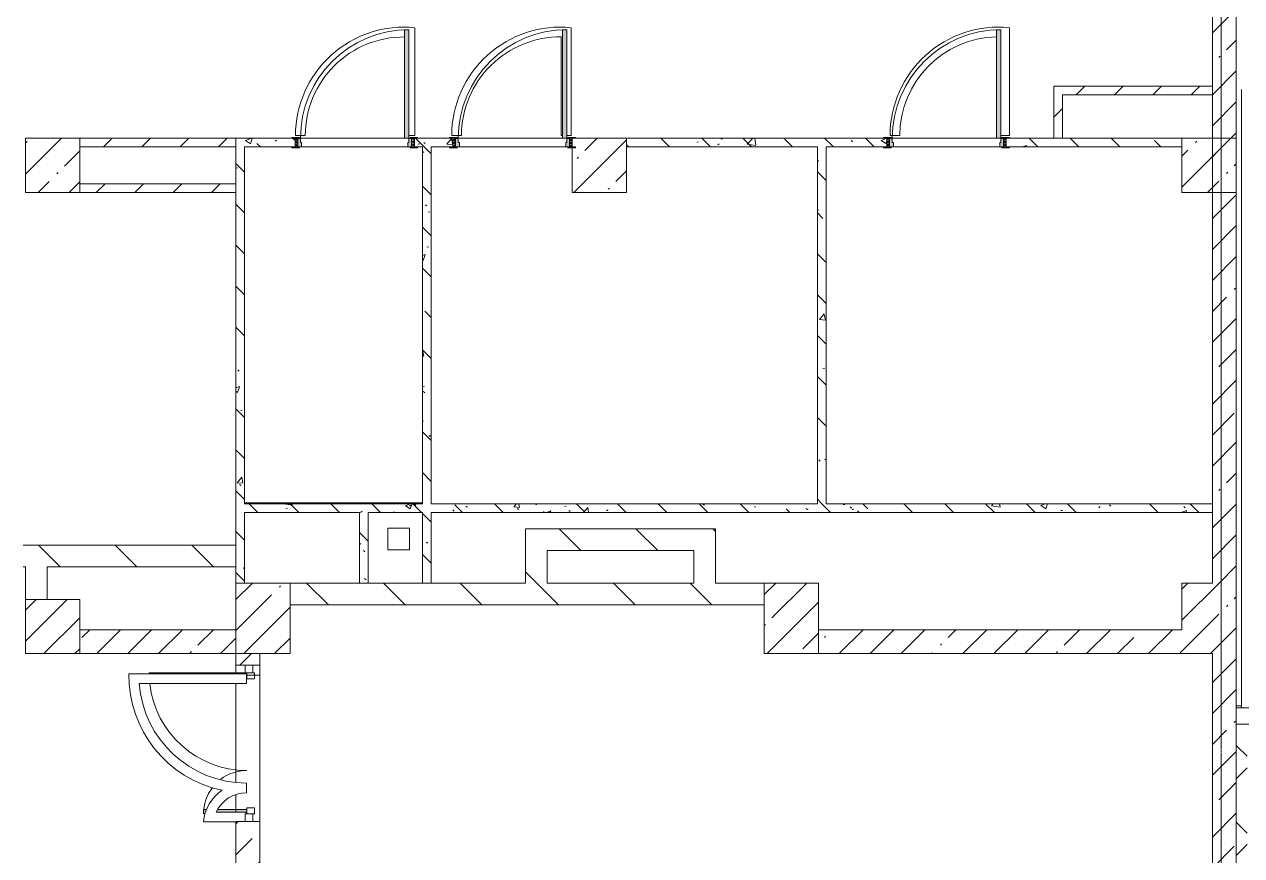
# Model space of a CAD drawing. Header units: millimetres. Extents: x 81548 to 272142, y -8553 to 29000.
# Drawn here: x 218662 to 229882, y 9037 to 16700 of the extents above; entities that cross this region are included whole.
import ezdxf

# ---------------------------------------------------------------- set-up
doc = ezdxf.new("R2010")
doc.units = ezdxf.units.MM
doc.linetypes.add('Осевая', pattern=[31.75, 6.35, -4.7625, 15.875, -4.7625])
for name, color, linetype, lineweight, true_color in [('A-DETL-GENF-5', 7, 'Continuous', 5, 0xaaaaaa), ('A-DOOR-2', 7, 'Continuous', 5, 0xe2e2e2), ('A-DOOR-3', 7, 'Continuous', 5, 0xaaaaaa), ('A-DOOR-FRAM-1', 7, 'Continuous', 5, 0xe2e2e2), ('A-DOOR-FRAM-3', 7, 'Continuous', 5, 0xaaaaaa), ('A-FLOR-1', 7, 'Continuous', 5, 0xaaaaaa), ('I-WALL-5', 7, 'Continuous', 5, 0x737373), ('I-WALL-6', 7, 'Continuous', 5, 0x787878)]:
    doc.layers.add(name, color=color, linetype=linetype, lineweight=lineweight, true_color=true_color)
for name, color, linetype, lineweight in [('A-GLAZ-CWMG-2', 7, 'Continuous', 5), ('A-WALL', 7, 'Continuous', 9), ('A-WALL-3', 7, 'Continuous', 5), ('I-WALL-4', 7, 'Continuous', 5), ('S-COLS-3', 7, 'Continuous', 5), ('Оси', 7, 'Continuous', 9), ('Оси-2', 7, 'Осевая', 9)]:
    doc.layers.add(name, color=color, linetype=linetype, lineweight=lineweight)
pattern_1 = [(45, (145131.5, 0), (-285.1231, 285.1231), []), (45, (145416.64, 0), (-285.1231, 285.1231), [504.031, -100.806, 16.764, -84.042])]
pattern_2 = [(135, (145131.5, 0), (-353.5534, -353.5534), [])]
pattern_3 = [(135, (145131.5, 0), (-377.1708, -377.1708), [533.4, -88.9, 17.78, -88.9]), (135, (145131.5, 376.94), (-377.1708, -377.1708), []), (50, (145131.5, 0), (637.6445, -55.7866), [66.675, -733.425]), (355, (145131.5, 0), (-123.3494, 668.699), [53.34, -586.74]), (100.451, (145184.65, -4.65), (514.299, 612.908), [56.665, -623.315]), (46.184, (145131.5, 177.8), (948.7764, -147.15), [100.012, -1100.137]), (96.636, (145210.6, 165.5), (830.909, 865.997), [84.998, -934.973]), (351.184, (145131.5, 177.8), (830.918, 865.988), [80.01, -880.11]), (21, (145220.4, 133.35), (530.6506, -357.9283), [66.675, -733.425]), (326, (145220.4, 133.35), (216.308, 644.6585), [53.34, -586.74]), (71.451, (145264.64, 103.5), (746.9596, 286.7243), [56.665, -623.315]), (37.5, (145131.52, 0), (10.81053, 295.9426), [16.764, -562.864, 16.764, -578.866, -588.962]), (37.5, (145131.52, 0), (10.81053, 295.9426), [-1175.258, 16.764, -572.198]), (7.5, (145131.52, 0), (233.8692, 350.6318), [16.764, -322.834, 16.764, -549.529, -224.472]), (7.5, (145131.52, 0), (233.8692, 350.6318), [-905.891, 16.764, -207.708]), (327.5, (144933.27, 0), (474.5678, -20.0513), [16.764, -205.486, 16.764, -676.656, -920.115]), (327.5, (144933.27, 0), (474.5678, -20.0513), [-915.67, 16.764, -903.351]), (317.5, (144844.37, 0), (518.4522, 88.9934), [16.764, -272.161, 16.764, -443.738, -653.415]), (317.5, (144844.37, 0), (518.4522, 88.9934), [-749.427, 16.764, -636.651])]
pattern_4 = [(135, (1751.41, 104.685), (-14.14214, -14.14214), []), (225, (1751.41, 104.685), (14.14214, -14.14214), [])]
pattern_5 = [(45, (-371.384, 104.685), (-14.1421, 14.1421), []), (135, (-371.384, 104.685), (-14.1421, -14.1421), [])]
pattern_6 = [(45, (145131.52, 0), (-176.7767, 176.7767), [])]

# ---------------------------------------------------------------- blocks, each defined once
blk = doc.blocks.new('BSC_Колонна _Прямоугольная - 650х500-23287315-2_10_3_птичка')
at = {"layer": 'S-COLS-3'}
h = blk.add_hatch(dxfattribs=at)
h.set_pattern_fill('FP_99', color=256, style=0, pattern_type=2)
h.set_pattern_definition([(135, (11225, -75730), (-285.1231, -285.1231), []), (135, (11225, -75444.88), (-285.1231, -285.1231), [504.031, -100.806, 16.764, -84.042])])
h.paths.add_polyline_path([(325, 250), (-325, 250), (-325, -250), (325, -250), (325, -15)])
for p, q in [((325, 250), (-325, 250)), ((-325, 250), (-325, -250)), ((325, -250), (325, 250)), ((-325, -250), (325, -250))]:
    blk.add_line(p, q, dxfattribs=at)
blk = doc.blocks.new('BSC_Колонна _Прямоугольная - 500х500-V74-2_10_3_птичка')
at = {"layer": 'S-COLS-3'}
h = blk.add_hatch(dxfattribs=at)
h.set_pattern_fill('FP_100', color=256, style=0, pattern_type=2)
h.set_pattern_definition([(45, (-73790, -11150), (-285.1231, 285.1231), []), (45, (-73504.88, -11150), (-285.1231, 285.1231), [504.031, -100.806, 16.764, -84.042])])
h.paths.add_polyline_path([(-250, -250), (250, -250), (250, 250), (-250, 250), (-250, 71)])
for p, q in [((250, 250), (-250, 250)), ((-250, 250), (-250, -250)), ((250, -250), (250, 250)), ((-250, -250), (250, -250))]:
    blk.add_line(p, q, dxfattribs=at)
blk = doc.blocks.new('BSC_Колонна _Прямоугольная - 500х500-V93-2_10_3_птичка')
at = {"layer": 'S-COLS-3'}
h = blk.add_hatch(dxfattribs=at)
h.set_pattern_fill('FP_114', color=256, style=0, pattern_type=2)
h.set_pattern_definition([(45, (-73790, -15400), (-285.1231, 285.1231), []), (45, (-73504.88, -15400), (-285.1231, 285.1231), [504.031, -100.806, 16.764, -84.042])])
h.paths.add_polyline_path([(-250, -250), (250, -250), (250, 250), (-250, 250)])
for p, q in [((250, 250), (-250, 250)), ((-250, 250), (-250, -250)), ((250, -250), (250, 250)), ((-250, -250), (250, -250))]:
    blk.add_line(p, q, dxfattribs=at)
blk = doc.blocks.new('BSC_Колонна _Прямоугольная - 500х500-V94-2_10_3_птичка')
at = {"layer": 'S-COLS-3'}
h = blk.add_hatch(dxfattribs=at)
h.set_pattern_fill('FP_115', color=256, style=0, pattern_type=2)
h.set_pattern_definition([(45, (-78830, -15400), (-285.1231, 285.1231), []), (45, (-78544.88, -15400), (-285.1231, 285.1231), [504.031, -100.806, 16.764, -84.042])])
h.paths.add_polyline_path([(-250, -250), (250, -250), (250, 250), (-250, 250), (-250, 170), (-220, 170), (-220, 162), (-250, 162)])
for p, q in [((250, 250), (-220, 250)), ((250, -250), (250, 250)), ((-250, 162), (-250, -250)), ((-250, -250), (250, -250))]:
    blk.add_line(p, q, dxfattribs=at)
blk = doc.blocks.new('110_Дверь_СКБ_1Ст_Внутренняя1 - Д-4 _л_ 1100x2100h_су мгн-32399984-2_10_3_птичка')
at = {"layer": 'A-DOOR-2'}
h = blk.add_hatch(color=256, dxfattribs=at)
h.paths.add_polyline_path([(502.5, -40), (537.5, -40), (537.5, 40), (512.5, 40), (512.5, 0), (502.5, 0)])
h.paths.add_polyline_path([(-477.5, -40), (-477.5, 0), (-487.5, 0), (-487.5, 40), (-512.5, 40), (-512.5, -40)])
at = {"layer": 'A-DOOR-3'}
h = blk.add_hatch(dxfattribs=at)
h.set_pattern_fill('FP_95', color=256, style=0, pattern_type=2)
h.set_pattern_definition(pattern_4)
h.paths.add_polyline_path([(562.5, -40), (562.5, 40), (537.5, 40), (537.5, -40)])
at = {"layer": 'A-DOOR-FRAM-1'}
for points in [[(472.5, 40), (512.5, 40), (512.5, 1040), (472.5, 1040), (472.5, 238.6)], [(-497.5, 40), (-497.5, 48), (-567.5, 48), (-567.5, 40)], [(592.5, 40), (592.5, 48), (522.5, 48), (522.5, 40)], [(-497.5, -48), (-497.5, -40), (-567.5, -40), (-567.5, -48)], [(592.5, -48), (592.5, -40), (522.5, -40), (522.5, -48)]]:
    blk.add_hatch(color=256, dxfattribs=at).paths.add_polyline_path(points)
at = {"layer": 'A-DOOR-FRAM-3'}
h = blk.add_hatch(dxfattribs=at)
h.set_pattern_fill('FP_96', color=256, style=0, pattern_type=2)
h.set_pattern_definition(pattern_5)
h.paths.add_polyline_path([(-512.5, -40), (-512.5, 40), (-537.5, 40), (-537.5, -40)])
at = {"layer": 'A-DOOR-3'}
for p, q in [((512.5, 1040), (472.5, 1040)), ((472.5, 1040), (472.5, 40)), ((512.5, 40), (512.5, 1040)), ((472.5, 40), (512.5, 40))]:
    blk.add_line(p, q, dxfattribs=at)
blk.add_arc((512.5, 40), 1000, 90, 180, dxfattribs=at)
at = {"layer": 'A-DOOR-FRAM-3'}
for p, q in [((-497.5, 48), (-567.5, 48)), ((-567.5, 48), (-567.5, 40)), ((-567.5, 40), (-497.5, 40)), ((-512.5, 40), (-537.5, 40)), ((-537.5, 40), (-537.5, -40)), ((-487.5, 40), (-512.5, 40)), ((-512.5, 40), (-512.5, -40)), ((-512.5, -40), (-512.5, 40)), ((-497.5, 40), (-512.5, 40)), ((-512.5, 40), (-512.5, 39)), ((-512.5, 39), (-497.5, 39)), ((-497.5, 40), (-497.5, 48)), ((-497.5, 39), (-497.5, 40)), ((-487.5, 0), (-487.5, 40)), ((-477.5, 0), (-487.5, 0)), ((-477.5, -40), (-477.5, 0)), ((512.5, 0), (502.5, 0)), ((502.5, 0), (502.5, -40)), ((512.5, 40), (512.5, 0)), ((537.5, 40), (512.5, 40)), ((592.5, 48), (522.5, 48)), ((522.5, 48), (522.5, 40)), ((537.5, 40), (522.5, 40)), ((522.5, 40), (522.5, 39)), ((522.5, 40), (592.5, 40)), ((522.5, 39), (537.5, 39)), ((537.5, -40), (537.5, 40)), ((562.5, 40), (537.5, 40)), ((537.5, 40), (537.5, -40)), ((537.5, 39), (537.5, 40)), ((562.5, -40), (562.5, 40)), ((592.5, 40), (592.5, 48)), ((-497.5, -40), (-567.5, -40)), ((-567.5, -40), (-567.5, -48)), ((-567.5, -48), (-497.5, -48)), ((-537.5, -40), (-512.5, -40)), ((-497.5, -39), (-512.5, -39)), ((-512.5, -39), (-512.5, -40)), ((-512.5, -40), (-477.5, -40)), ((-512.5, -40), (-497.5, -40)), ((-497.5, -40), (-497.5, -39)), ((-497.5, -48), (-497.5, -40)), ((502.5, -40), (537.5, -40)), ((537.5, -39), (522.5, -39)), ((522.5, -39), (522.5, -40)), ((522.5, -40), (537.5, -40)), ((592.5, -40), (522.5, -40)), ((522.5, -40), (522.5, -48)), ((522.5, -48), (592.5, -48)), ((537.5, -40), (537.5, -39)), ((537.5, -40), (562.5, -40)), ((592.5, -48), (592.5, -40))]:
    blk.add_line(p, q, dxfattribs=at)
blk = doc.blocks.new('110_Дверь_СКБ_1Ст_Внутренняя1 - Д-5 _л_ 1100x2100h_су мгн EIW30-32897889-2_10_3_птичка')
at = {"layer": 'A-DOOR-2'}
h = blk.add_hatch(color=256, dxfattribs=at)
h.paths.add_polyline_path([(502.5, -40), (537.5, -40), (537.5, 40), (512.5, 40), (512.5, 0), (502.5, 0)])
h.paths.add_polyline_path([(-477.5, -40), (-477.5, 0), (-487.5, 0), (-487.5, 40), (-512.5, 40), (-512.5, -40)])
at = {"layer": 'A-DOOR-3'}
h = blk.add_hatch(dxfattribs=at)
h.set_pattern_fill('FP_95', color=256, style=0, pattern_type=2)
h.set_pattern_definition(pattern_4)
h.paths.add_polyline_path([(562.5, -40), (562.5, 40), (537.5, 40), (537.5, -40)])
at = {"layer": 'A-DOOR-FRAM-1'}
for points in [[(472.5, 40), (512.5, 40), (512.5, 1040), (472.5, 1040), (472.5, 238.6)], [(-497.5, 40), (-497.5, 48), (-567.5, 48), (-567.5, 40)], [(592.5, 40), (592.5, 48), (522.5, 48), (522.5, 40)], [(-497.5, -48), (-497.5, -40), (-567.5, -40), (-567.5, -48)], [(592.5, -48), (592.5, -40), (522.5, -40), (522.5, -48)]]:
    blk.add_hatch(color=256, dxfattribs=at).paths.add_polyline_path(points)
at = {"layer": 'A-DOOR-FRAM-3'}
h = blk.add_hatch(dxfattribs=at)
h.set_pattern_fill('FP_96', color=256, style=0, pattern_type=2)
h.set_pattern_definition(pattern_5)
h.paths.add_polyline_path([(-512.5, -40), (-512.5, 40), (-537.5, 40), (-537.5, -40)])
at = {"layer": 'A-DOOR-3'}
for p, q in [((512.5, 1040), (472.5, 1040)), ((472.5, 1040), (472.5, 40)), ((512.5, 40), (512.5, 1040)), ((472.5, 40), (512.5, 40))]:
    blk.add_line(p, q, dxfattribs=at)
blk.add_arc((512.5, 40), 1000, 90, 180, dxfattribs=at)
at = {"layer": 'A-DOOR-FRAM-3'}
for p, q in [((-497.5, 48), (-567.5, 48)), ((-567.5, 48), (-567.5, 40)), ((-567.5, 40), (-497.5, 40)), ((-512.5, 40), (-537.5, 40)), ((-537.5, 40), (-537.5, -40)), ((-487.5, 40), (-512.5, 40)), ((-512.5, 40), (-512.5, -40)), ((-512.5, -40), (-512.5, 40)), ((-497.5, 40), (-512.5, 40)), ((-512.5, 40), (-512.5, 39)), ((-512.5, 39), (-497.5, 39)), ((-497.5, 40), (-497.5, 48)), ((-497.5, 39), (-497.5, 40)), ((-487.5, 0), (-487.5, 40)), ((-477.5, 0), (-487.5, 0)), ((-477.5, -40), (-477.5, 0)), ((512.5, 0), (502.5, 0)), ((502.5, 0), (502.5, -40)), ((512.5, 40), (512.5, 0)), ((537.5, 40), (512.5, 40)), ((592.5, 48), (522.5, 48)), ((522.5, 48), (522.5, 40)), ((537.5, 40), (522.5, 40)), ((522.5, 40), (522.5, 39)), ((522.5, 40), (592.5, 40)), ((522.5, 39), (537.5, 39)), ((537.5, -40), (537.5, 40)), ((562.5, 40), (537.5, 40)), ((537.5, 40), (537.5, -40)), ((537.5, 39), (537.5, 40)), ((562.5, -40), (562.5, 40)), ((592.5, 40), (592.5, 48)), ((-497.5, -40), (-567.5, -40)), ((-567.5, -40), (-567.5, -48)), ((-567.5, -48), (-497.5, -48)), ((-537.5, -40), (-512.5, -40)), ((-497.5, -39), (-512.5, -39)), ((-512.5, -39), (-512.5, -40)), ((-512.5, -40), (-477.5, -40)), ((-512.5, -40), (-497.5, -40)), ((-497.5, -40), (-497.5, -39)), ((-497.5, -48), (-497.5, -40)), ((502.5, -40), (537.5, -40)), ((537.5, -39), (522.5, -39)), ((522.5, -39), (522.5, -40)), ((522.5, -40), (537.5, -40)), ((592.5, -40), (522.5, -40)), ((522.5, -40), (522.5, -48)), ((522.5, -48), (592.5, -48)), ((537.5, -40), (537.5, -39)), ((537.5, -40), (562.5, -40)), ((592.5, -48), (592.5, -40))]:
    blk.add_line(p, q, dxfattribs=at)
blk = doc.blocks.new('BSC_Колонна _Прямоугольная - 650х500-V137-2_10_3_птичка')
at = {"layer": 'S-COLS-3'}
h = blk.add_hatch(dxfattribs=at)
h.set_pattern_fill('FP_155', color=256, style=0, pattern_type=2)
h.set_pattern_definition([(135, (11225, -80600), (-285.1231, -285.1231), []), (135, (11225, -80314.88), (-285.1231, -285.1231), [504.031, -100.806, 16.764, -84.042])])
h.paths.add_polyline_path([(325, 250), (-325, 250), (-325, -250), (325, -250), (325, -243)])
for p, q in [((325, 250), (-325, 250)), ((-325, 250), (-325, -250)), ((325, -250), (325, 250)), ((-325, -250), (325, -250))]:
    blk.add_line(p, q, dxfattribs=at)
blk = doc.blocks.new('Прямоугольный импост - 50 x 70 мм-31927764-2_10_3_птичка')
at = {"layer": 'A-GLAZ-CWMG-2'}
for p, q in [((-70, 35), (0, 35)), ((-70, -35), (-70, 35)), ((0, 35), (0, -35)), ((0, -35), (-70, -35))]:
    blk.add_line(p, q, dxfattribs=at)
blk = doc.blocks.new('Дверь_Витражная_остекление_ - ДВН_ДАО_Главный вход_1200 в свету Д-22 _п_-32403398-2_10_3_птичка')
at = {"layer": 'A-DOOR-2'}
blk.add_hatch(color=256, dxfattribs=at).paths.add_polyline_path([(610, 24), (610, 20), (650, 24), (650, 920), (642, 920), (642, 24)])
h = blk.add_hatch(color=256, dxfattribs=at)
h.paths.add_polyline_path([(-650, 27), (-650, 20), (-610, 20), (-610, 289), (-633, 302), (-633, 27)])
h.paths.add_polyline_path([(-650, 407), (-610, 392), (-610, 420), (-650, 420), (-650, 408)])
at = {"layer": 'A-DETL-GENF-5'}
for p, q in [((650, 920), (642, 920)), ((650, 35), (650, 920)), ((-610, 420), (-650, 420)), ((-650, 420), (-650, 407)), ((-610, 392), (-610, 420)), ((-610, 20), (-610, 289)), ((-650, 20), (-610, 20)), ((-595, 20), (-650, 20)), ((-595, -50), (-595, 20)), ((595, -50), (595, 20)), ((595, 20), (650, 20)), ((610, 20), (650, 20)), ((-650, -35), (-650, -50)), ((-650, -50), (-595, -50)), ((650, -50), (595, -50)), ((650, -35), (650, -50))]:
    blk.add_line(p, q, dxfattribs=at)
at = {"layer": 'A-DOOR-3'}
for p, q in [((650, 920), (650, 35)), ((-650, 420), (-650, 407))]:
    blk.add_line(p, q, dxfattribs=at)
for centre, radius, start, end in [((650, 20), 900, 96.319, 180), ((650, 20), 900, 90, 90.5109), ((-650, 20), 400, 52.4742, 90), ((-650, 20), 400, 360, 37.0443)]:
    blk.add_arc(centre, radius, start, end, dxfattribs=at)
blk = doc.blocks.new('Прямоугольный импост - 50 x 70 мм-31701779-2_10_3_птичка')
at = {"layer": 'A-GLAZ-CWMG-2'}
for p, q in [((0, 35), (-70, 35)), ((-70, 35), (-70, -35)), ((0, -35), (0, 35)), ((-70, -35), (0, -35))]:
    blk.add_line(p, q, dxfattribs=at)

msp = doc.modelspace()

# ---------------------------------------------------------------- hatches: boundary and pattern name
at = {"layer": 'A-WALL-3'}
h = msp.add_hatch(dxfattribs=at)
h.set_pattern_fill('FP_55', color=256, style=0, pattern_type=2)
h.set_pattern_definition([(45, (145131.5, 0), (-353.5534, 353.5534), []), (135, (145131.5, 0), (-353.5534, -353.5534), [])])
h.paths.add_polyline_path([(229831.5, 3450), (229931.5, 3450), (229931.5, 10250), (229831.5, 10250), (229831.5, 3550)])
at = {"layer": 'I-WALL-4'}
h = msp.add_hatch(dxfattribs=at)
h.set_pattern_fill('FP_63', color=256, style=0, pattern_type=2)
h.set_pattern_definition(pattern_1)
h.paths.add_polyline_path([(229831.5, 15150), (229831.5, 15530), (229611.5, 15530), (229611.5, 15150)])
h.paths.add_polyline_path([(229611.5, 18570), (229831.5, 18570), (229831.5, 18600), (229611.5, 18600)])
h.paths.add_polyline_path([(229831.5, 19100), (229831.5, 22700), (229611.5, 22700), (229611.5, 19100), (229620, 19100)])
h.paths.add_polyline_path([(229735.6, 23200), (229831.5, 23200), (229831.5, 26600), (229611.5, 26600), (229611.5, 23200)])
h = msp.add_hatch(dxfattribs=at)
h.set_pattern_fill('FP_63', color=256, style=0, pattern_type=2)
h.set_pattern_definition(pattern_1)
h.paths.add_polyline_path([(229611.5, 15530), (229831.5, 15530), (229831.5, 17270), (229611.5, 17270), (229611.5, 15848.6)])
h.paths.add_polyline_path([(229831.5, 18370), (229831.5, 18570), (229611.5, 18570), (229611.5, 18370)])
h = msp.add_hatch(dxfattribs=at)
h.set_pattern_fill('FP_67', color=256, style=0, pattern_type=2)
h.set_pattern_definition(pattern_6)
h.paths.add_polyline_path([(228151.5, 15650), (228231.5, 15650), (228231.5, 16130), (228151.5, 16130), (228151.5, 15848.6)])
h = msp.add_hatch(dxfattribs=at)
h.set_pattern_fill('FP_67', color=256, style=0, pattern_type=2)
h.set_pattern_definition(pattern_6)
h.paths.add_polyline_path([(229611.5, 16050), (229611.5, 16130), (228231.5, 16130), (228231.5, 16050), (229203.1, 16050)])
h = msp.add_hatch(dxfattribs=at)
h.set_pattern_fill('FP_67', color=256, style=0, pattern_type=2)
h.set_pattern_definition(pattern_6)
h.paths.add_polyline_path([(220611.5, 15570), (220611.5, 15650), (219171.5, 15650), (219171.5, 15570), (219917.9, 15570)])
h = msp.add_hatch(dxfattribs=at)
h.set_pattern_fill('FP_67', color=256, style=0, pattern_type=2)
h.set_pattern_definition(pattern_6)
h.paths.add_polyline_path([(220611.5, 15150), (220611.5, 15230), (219171.5, 15230), (219171.5, 15150), (219917.9, 15150)])
h = msp.add_hatch(dxfattribs=at)
h.set_pattern_fill('FP_63', color=256, style=0, pattern_type=2)
h.set_pattern_definition(pattern_1)
h.paths.add_polyline_path([(229831.5, 4050), (229831.5, 10900), (229611.5, 10900), (229611.5, 4050)])
h.paths.add_polyline_path([(229611.5, 11550), (229831.5, 11550), (229831.5, 15150), (229611.5, 15150), (229611.5, 12200)])
h = msp.add_hatch(dxfattribs=at)
h.set_pattern_fill('FP_66', color=256, style=0, pattern_type=2)
h.set_pattern_definition(pattern_2)
h.paths.add_polyline_path([(223481.5, 11550), (223481.5, 12050), (223281.5, 12050), (223281.5, 11550)])
h = msp.add_hatch(dxfattribs=at)
h.set_pattern_fill('FP_66', color=256, style=0, pattern_type=2)
h.set_pattern_definition(pattern_2)
h.paths.add_polyline_path([(224831.5, 11850), (224831.5, 12050), (223481.5, 12050), (223481.5, 11850), (223632, 11850)])
h = msp.add_hatch(dxfattribs=at)
h.set_pattern_fill('FP_66', color=256, style=0, pattern_type=2)
h.set_pattern_definition(pattern_2)
h.paths.add_polyline_path([(225031.5, 11550), (225031.5, 12050), (224831.5, 12050), (224831.5, 11550)])
h = msp.add_hatch(dxfattribs=at)
h.set_pattern_fill('FP_66', color=256, style=0, pattern_type=2)
h.set_pattern_definition(pattern_2)
h.paths.add_polyline_path([(213776.5, 11700), (213885.5, 11700), (213882.5, 11900), (213776.5, 11900), (213776.5, 11799.5)])
h.paths.add_polyline_path([(220611.5, 11700), (220611.5, 11900), (218651.5, 11900), (218651.5, 11700), (219917.9, 11700)])
h.paths.add_polyline_path([(215441.5, 11700), (215441.5, 11900), (215365.5, 11900), (215365.5, 11700)])
h.paths.add_polyline_path([(215961.5, 11700), (215961.5, 11900), (215941.5, 11900), (215941.5, 11700)])
h = msp.add_hatch(dxfattribs=at)
h.set_pattern_fill('FP_66', color=256, style=0, pattern_type=2)
h.set_pattern_definition(pattern_2)
h.paths.add_polyline_path([(222703.4, 11350), (225481.5, 11350), (225481.5, 11550), (221111.5, 11550), (221111.5, 11350), (221774.9, 11350)])
h = msp.add_hatch(dxfattribs=at)
h.set_pattern_fill('FP_63', color=256, style=0, pattern_type=2)
h.set_pattern_definition(pattern_1)
h.paths.add_polyline_path([(219917.9, 10900), (220611.5, 10900), (220611.5, 11120), (219171.5, 11120), (219171.5, 10900)])
h = msp.add_hatch(dxfattribs=at)
h.set_pattern_fill('FP_63', color=256, style=0, pattern_type=2)
h.set_pattern_definition(pattern_1)
h.paths.add_polyline_path([(229331.5, 10900), (229331.5, 11120), (225981.5, 11120), (225981.5, 10900), (229203.1, 10900)])
h = msp.add_hatch(dxfattribs=at)
h.set_pattern_fill('FP_63', color=256, style=0, pattern_type=2)
h.set_pattern_definition(pattern_1)
h.paths.add_polyline_path([(220611.5, 7900), (220831.5, 7900), (220831.5, 9352.3), (220611.5, 9352.3), (220611.5, 8200)])
h.paths.add_polyline_path([(220611.5, 10792.3), (220831.5, 10792.3), (220831.5, 10900), (220611.5, 10900)])
at = {"layer": 'I-WALL-6'}
h = msp.add_hatch(dxfattribs=at)
h.set_pattern_fill('FP_76', color=256, style=0, pattern_type=2)
h.set_pattern_definition(pattern_3)
h.paths.add_polyline_path([(220691.5, 11550), (220691.5, 15650), (220611.5, 15650), (220611.5, 11550)])
h = msp.add_hatch(dxfattribs=at)
h.set_pattern_fill('FP_76', color=256, style=0, pattern_type=2)
h.set_pattern_definition(pattern_3)
h.paths.add_polyline_path([(225971.3, 15570), (226611.5, 15570), (226611.5, 15650), (224211.5, 15650), (224211.5, 15570), (225489, 15570)])
h.paths.add_polyline_path([(229331.5, 15570), (229331.5, 15650), (227711.5, 15650), (227711.5, 15570), (229203.1, 15570)])
h.paths.add_polyline_path([(222411.3, 15570), (222611.5, 15570), (222611.5, 15650), (222256.3, 15650), (222256.3, 15570), (222331.3, 15570)])
h.paths.add_polyline_path([(221156.3, 15570), (221156.3, 15650), (220691.5, 15650), (220691.5, 15570), (221126.3, 15570)])
h = msp.add_hatch(dxfattribs=at)
h.set_pattern_fill('FP_76', color=256, style=0, pattern_type=2)
h.set_pattern_definition(pattern_3)
h.paths.add_polyline_path([(222411.3, 11550), (222411.3, 15570), (222331.3, 15570), (222331.3, 11550)])
h = msp.add_hatch(dxfattribs=at)
h.set_pattern_fill('FP_76', color=256, style=0, pattern_type=2)
h.set_pattern_definition(pattern_3)
h.paths.add_polyline_path([(226051.3, 12280), (226051.3, 15570), (225971.3, 15570), (225971.3, 12280)])
h = msp.add_hatch(dxfattribs=at)
h.set_pattern_fill('FP_76', color=256, style=0, pattern_type=2)
h.set_pattern_definition(pattern_3)
h.paths.add_polyline_path([(221774.9, 12200), (222331.3, 12200), (222331.3, 12280), (220691.5, 12280), (220691.5, 12200), (221751.3, 12200)])
h = msp.add_hatch(dxfattribs=at)
h.set_pattern_fill('FP_76', color=256, style=0, pattern_type=2)
h.set_pattern_definition(pattern_3)
h.paths.add_polyline_path([(229611.5, 12200), (229611.5, 12280), (222411.3, 12280), (222411.3, 12200), (229203.1, 12200)])
h = msp.add_hatch(dxfattribs=at)
h.set_pattern_fill('FP_76', color=256, style=0, pattern_type=2)
h.set_pattern_definition(pattern_3)
h.paths.add_polyline_path([(221831.3, 11550), (221831.3, 12200), (221751.3, 12200), (221751.3, 11550), (221774.9, 11550)])
at = {"layer": 'S-COLS-3'}
h = msp.add_hatch(dxfattribs=at)
h.set_pattern_fill('FP_63', color=256, style=0, pattern_type=2)
h.set_pattern_definition(pattern_1)
h.paths.add_polyline_path([(229831.5, 15150), (229831.5, 15650), (229331.5, 15650), (229331.5, 15150)])
h = msp.add_hatch(dxfattribs=at)
h.set_pattern_fill('FP_63', color=256, style=0, pattern_type=2)
h.set_pattern_definition(pattern_1)
h.paths.add_polyline_path([(229611.5, 10900), (229831.5, 10900), (229831.5, 11550), (229331.5, 11550), (229331.5, 10900)])

# ---------------------------------------------------------------- linework, layer by layer
at = {"layer": 'A-FLOR-1'}
for p, q in [((222260.6, 15674.2), (222260.6, 16669.2)), ((223700.6, 15674.2), (223700.6, 16669.2)), ((227740.6, 15674.2), (227740.6, 16669.2)), ((223610.6, 16584.1), (223610.6, 15674.2)), ((221160.6, 15675.2), (221250.6, 15675.2)), ((222166.3, 15650), (221206.3, 15650)), ((222206.3, 15674.2), (222260.6, 15674.2)), ((222600.6, 15675.2), (222690.6, 15675.2)), ((223610.6, 15674.2), (223621.5, 15674.2)), ((223661.5, 15674.2), (223700.6, 15674.2)), ((226640.6, 15675.2), (226730.6, 15675.2)), ((227661.5, 15674.2), (227740.6, 15674.2)), ((220691.3, 12291), (222331.3, 12291)), ((222012, 12057), (222212, 12057)), ((222012, 11857), (222012, 12057)), ((222212, 12057), (222212, 11857)), ((222212, 11857), (222012, 11857)), ((220611.5, 10714.4), (220611.5, 10792.3)), ((220831.5, 10792.3), (220831.5, 10700)), ((220708.5, 10714.4), (219625.8, 10714.4)), ((220708.5, 10624.7), (220708.5, 10714.4)), ((220831.5, 10700), (220708.5, 10700)), ((219720.9, 10624.7), (220708.5, 10624.7)), ((229831.5, 10417.9), (229881.5, 10417.9)), ((220708.5, 9617.4), (220708.5, 9707)), ((220705.5, 9439.5), (220430.5, 9439.5)), ((220705.5, 9422.3), (220705.5, 9439.5)), ((220311.5, 9350.1), (220611.5, 9350.1))]:
    msp.add_line(p, q, dxfattribs=at)
for centre, radius, start, end in [((222160.6, 15674.2), 1000, 84.26083, 179.9427), ((223600.6, 15674.2), 1000, 84.26083, 179.9427), ((227640.6, 15674.2), 1000, 84.26083, 179.9427), ((222160.6, 15674.2), 910, 89.63868, 179.93704), ((223600.6, 15674.2), 910, 89.37036, 179.93704), ((227640.6, 15674.2), 910, 91.20322, 179.93704), ((220704.7, 10696.2), 1079, 179.03315, 258.2109), ((220708.5, 10697.3), 990.3, 184.20575, 270), ((220704.7, 9312.2), 395, 123.92463, 174.49945), ((220708.5, 9311.2), 306.2, 90, 155.21522)]:
    msp.add_arc(centre, radius, start, end, dxfattribs=at)
at = {"layer": 'A-WALL'}
for p, q in [((229611.5, 16130), (229611.5, 16050)), ((220611.5, 15570), (220611.5, 15650)), ((228151.5, 15650), (228231.5, 15650)), ((220611.5, 15150), (220611.5, 15230)), ((229611.5, 12200), (229611.5, 12280)), ((221751.3, 11550), (221831.3, 11550)), ((222331.3, 11550), (222411.3, 11550)), ((229831.5, 10250), (229981.5, 10250))]:
    msp.add_line(p, q, dxfattribs=at)
at = {"layer": 'A-WALL-3'}
msp.add_line((229881.5, 10400), (229831.5, 10400), dxfattribs=at)
at = {"layer": 'I-WALL-4'}
for p, q in [((229611.5, 17240), (229611.5, 16130)), ((229831.5, 11550), (229831.5, 17240)), ((228151.5, 16130), (228151.5, 15650)), ((229611.5, 16130), (228151.5, 16130)), ((228231.5, 15650), (228231.5, 16050)), ((228231.5, 16050), (229611.5, 16050)), ((229611.5, 16050), (229611.5, 12280)), ((229881.5, 16100), (229881.5, 10400)), ((221126.3, 15650), (219171.5, 15650)), ((221206.3, 15650), (222166.3, 15650)), ((222581.5, 15650), (222286.3, 15650)), ((222661.5, 15650), (223621.5, 15650)), ((226581.5, 15650), (224211.5, 15650)), ((226661.5, 15650), (227621.5, 15650)), ((228151.5, 15650), (227741.5, 15650)), ((229331.5, 15650), (228231.5, 15650)), ((229331.5, 15570), (229331.5, 15650)), ((219171.5, 15570), (220611.5, 15570)), ((220611.5, 15570), (220611.5, 15230)), ((220691.5, 12280), (220691.5, 15570)), ((220691.5, 15570), (221126.3, 15570)), ((222196.3, 15570), (221216.3, 15570)), ((222286.3, 15570), (222331.3, 15570)), ((222331.3, 15570), (222331.3, 12280)), ((222411.3, 15570), (222581.5, 15570)), ((222411.3, 12280), (222411.3, 15570)), ((223651.5, 15570), (222671.5, 15570)), ((224211.5, 15570), (225971.3, 15570)), ((225971.3, 15570), (225971.3, 12280)), ((226051.3, 15570), (226581.5, 15570)), ((226051.3, 12280), (226051.3, 15570)), ((227651.5, 15570), (226671.5, 15570)), ((227741.5, 15570), (229331.5, 15570)), ((220611.5, 15230), (219171.5, 15230)), ((219171.5, 15150), (220611.5, 15150)), ((220611.5, 15150), (220611.5, 11550)), ((222331.3, 12280), (220691.5, 12280)), ((225971.3, 12280), (222411.3, 12280)), ((229611.5, 12280), (226051.3, 12280)), ((220691.5, 11550), (220691.5, 12200)), ((220691.5, 12200), (221751.3, 12200)), ((221751.3, 12200), (221751.3, 11550)), ((221831.3, 12200), (222331.3, 12200)), ((221831.3, 11550), (221831.3, 12200)), ((222331.3, 12200), (222331.3, 11550)), ((222411.3, 11550), (222411.3, 12200)), ((222411.3, 12200), (229611.5, 12200)), ((229611.5, 12200), (229611.5, 11550)), ((223281.5, 12050), (223281.5, 11550)), ((225031.5, 12050), (223281.5, 12050)), ((225031.5, 11550), (225031.5, 12050)), ((220611.5, 11900), (218651.5, 11900)), ((223481.5, 11550), (223481.5, 11850)), ((223481.5, 11850), (224831.5, 11850)), ((224831.5, 11850), (224831.5, 11550)), ((218671.5, 11700), (218651.5, 11700)), ((218671.5, 11700), (218671.5, 11400)), ((218871.5, 11700), (220611.5, 11700)), ((218871.5, 11400), (218871.5, 11700)), ((221751.3, 11550), (221111.5, 11550)), ((222331.3, 11550), (221831.3, 11550)), ((223281.5, 11550), (222411.3, 11550)), ((224831.5, 11550), (223481.5, 11550)), ((225481.5, 11550), (225031.5, 11550)), ((221111.5, 11350), (225481.5, 11350)), ((220611.5, 11120), (219171.5, 11120)), ((229331.5, 11120), (225981.5, 11120)), ((219171.5, 10900), (220611.5, 10900)), ((220611.5, 10900), (220611.5, 10792.3)), ((220831.5, 4050), (220831.5, 10900)), ((225981.5, 10900), (229331.5, 10900)), ((229611.5, 10900), (229611.5, 4050)), ((229831.5, 4050), (229831.5, 10900)), ((220611.5, 10792.3), (220831.5, 10792.3)), ((220611.5, 9712.2), (220611.5, 10624.7)), ((220611.5, 9439.5), (220611.5, 9600.4)), ((220611.5, 9352.3), (220611.5, 8280)), ((220831.5, 9352.3), (220611.5, 9352.3))]:
    msp.add_line(p, q, dxfattribs=at)
at = {"layer": 'I-WALL-5'}
msp.add_line((229881.5, 10400), (230101.5, 10400), dxfattribs=at)
at = {"layer": 'S-COLS-3'}
for p, q in [((229831.5, 15650), (229331.5, 15650)), ((229331.5, 15650), (229331.5, 15150)), ((229831.5, 15150), (229831.5, 15650)), ((229331.5, 15150), (229831.5, 15150)), ((229611.5, 11550), (229331.5, 11550)), ((229331.5, 11550), (229331.5, 11120)), ((229831.5, 10900), (229831.5, 11550)), ((229331.5, 10900), (229611.5, 10900))]:
    msp.add_line(p, q, dxfattribs=at)
at = {"layer": 'Оси'}
for p, q in [((229691.5, 10029.8), (229691.5, 21915.1)), ((229691.5, -1906.3), (229691.5, 9979))]:
    msp.add_line(p, q, dxfattribs=at)
at = {"layer": 'Оси-2'}
msp.add_line((229691.5, 9979), (229691.5, 10029.8), dxfattribs=at)

# ---------------------------------------------------------------- block references
at = {"layer": 'A-DOOR-3'}
for name, p in [('110_Дверь_СКБ_1Ст_Внутренняя1 - Д-5 _л_ 1100x2100h_су мгн EIW30-32897889-2_10_3_птичка', (221693.8, 15610)), ('110_Дверь_СКБ_1Ст_Внутренняя1 - Д-4 _л_ 1100x2100h_су мгн-32399984-2_10_3_птичка', (223149, 15610)), ('110_Дверь_СКБ_1Ст_Внутренняя1 - Д-4 _л_ 1100x2100h_су мгн-32399984-2_10_3_птичка', (227149, 15610))]:
    msp.add_blockref(name, p, dxfattribs=at)
at = {"layer": 'A-DOOR-3', "rotation": 89.99999999999997}
msp.add_blockref('Дверь_Витражная_остекление_ - ДВН_ДАО_Главный вход_1200 в свету Д-22 _п_-32403398-2_10_3_птичка', (220732.5, 10072.3), dxfattribs=at)
at = {"layer": 'A-GLAZ-CWMG-2', "extrusion": (0, 0, -1), "rotation": 90.00000000000004}
msp.add_blockref('Прямоугольный импост - 50 x 70 мм-31927764-2_10_3_птичка', (-220732.5, 10792.3), dxfattribs=at)
at = {"layer": 'A-GLAZ-CWMG-2', "rotation": 269.9999999999999}
msp.add_blockref('Прямоугольный импост - 50 x 70 мм-31701779-2_10_3_птичка', (220732.5, 9352.3), dxfattribs=at)
at = {"layer": 'S-COLS-3'}
for name, p in [('BSC_Колонна _Прямоугольная - 500х500-V93-2_10_3_птичка', (218921.5, 15400)), ('BSC_Колонна _Прямоугольная - 500х500-V94-2_10_3_птичка', (223961.5, 15400)), ('BSC_Колонна _Прямоугольная - 500х500-V74-2_10_3_птичка', (218921.5, 11150))]:
    msp.add_blockref(name, p, dxfattribs=at)
at = {"layer": 'S-COLS-3', "rotation": 270.0000000000007}
for name, p in [('BSC_Колонна _Прямоугольная - 650х500-23287315-2_10_3_птичка', (220861.5, 11225)), ('BSC_Колонна _Прямоугольная - 650х500-V137-2_10_3_птичка', (225731.5, 11225))]:
    msp.add_blockref(name, p, dxfattribs=at)

doc.saveas('drawing.dxf')
